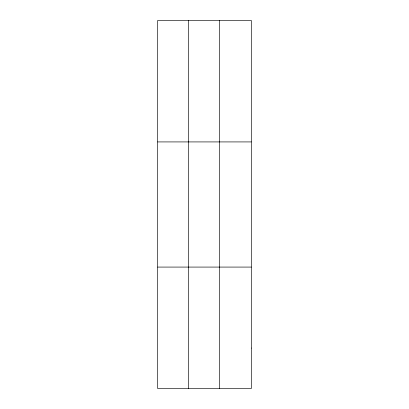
<?xml version="1.0" encoding="UTF-8"?>
<svg xmlns="http://www.w3.org/2000/svg" width="409" height="409" viewBox="0 0 409 409"><rect width="100%" height="100%" fill="white"/><g stroke="black" fill="none" stroke-linecap="round" stroke-linejoin="round"><path stroke-width="0.61" d="M188.58 20.45L188.58 388.55M219.485 20.45L219.485 388.55M157.68 141.923L251.32 141.923M157.68 267.077L251.32 267.077M251.32 348.059L251.32 388.55L157.68 388.55L157.68 20.45L251.32 20.45L251.32 348.059"/></g></svg>
